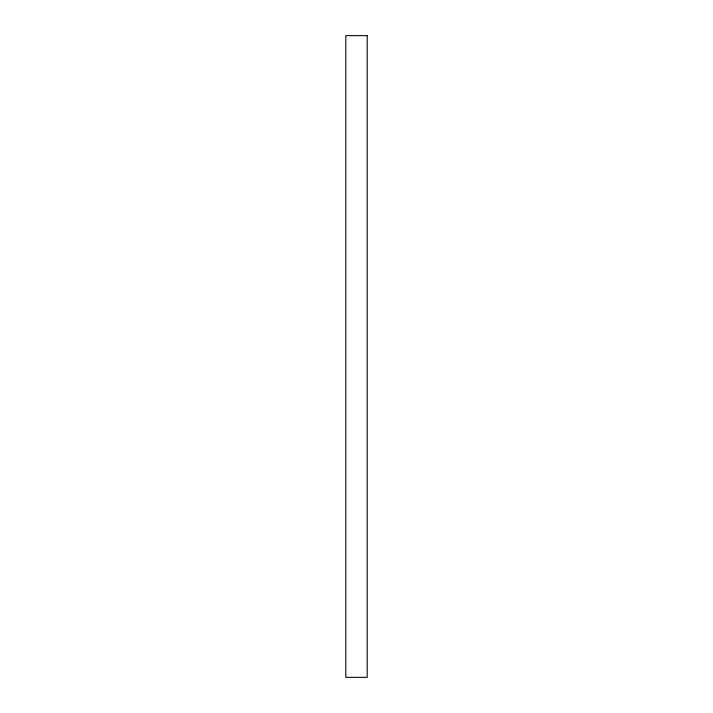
<?xml version="1.0" encoding="UTF-8"?>
<svg xmlns="http://www.w3.org/2000/svg" width="713" height="713" viewBox="0 0 713 713"><rect width="100%" height="100%" fill="white"/><g stroke="black" fill="none" stroke-linecap="round" stroke-linejoin="round"><path stroke-width="1.07" d="M367.195 35.65L345.805 35.65L345.805 677.35L367.195 677.35L367.195 35.65"/></g></svg>
